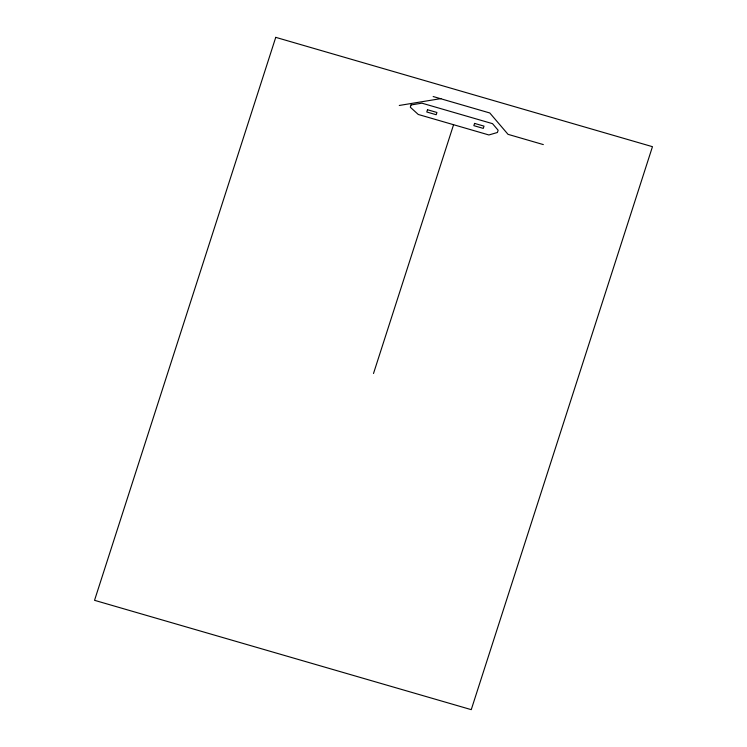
<?xml version="1.0" encoding="UTF-8"?>
<svg xmlns="http://www.w3.org/2000/svg" width="747" height="747" viewBox="0 0 747 747"><rect width="100%" height="100%" fill="white"/><g stroke="black" fill="none" stroke-linecap="round" stroke-linejoin="round"><path stroke-width="1.12" d="M373.5 373.5L453.578 124.721M399.272 105.467L440.926 98.604M433.148 96.531L489.799 112.974L508.025 134.339L543.33 144.591M275.746 37.35L94.542 600.317L471.254 709.65L652.458 146.683L275.746 37.35M411.027 104.954L410.299 107.213L418.264 114.468L488.883 134.964L497.409 132.49L498.128 130.23L492.525 123.657L421.906 103.161L411.027 104.954M427.508 109.734L426.78 111.994L436.201 114.73L436.92 112.47L427.508 109.734M474.588 123.404L473.859 125.664L483.281 128.391L484.009 126.131L474.588 123.404"/></g></svg>
